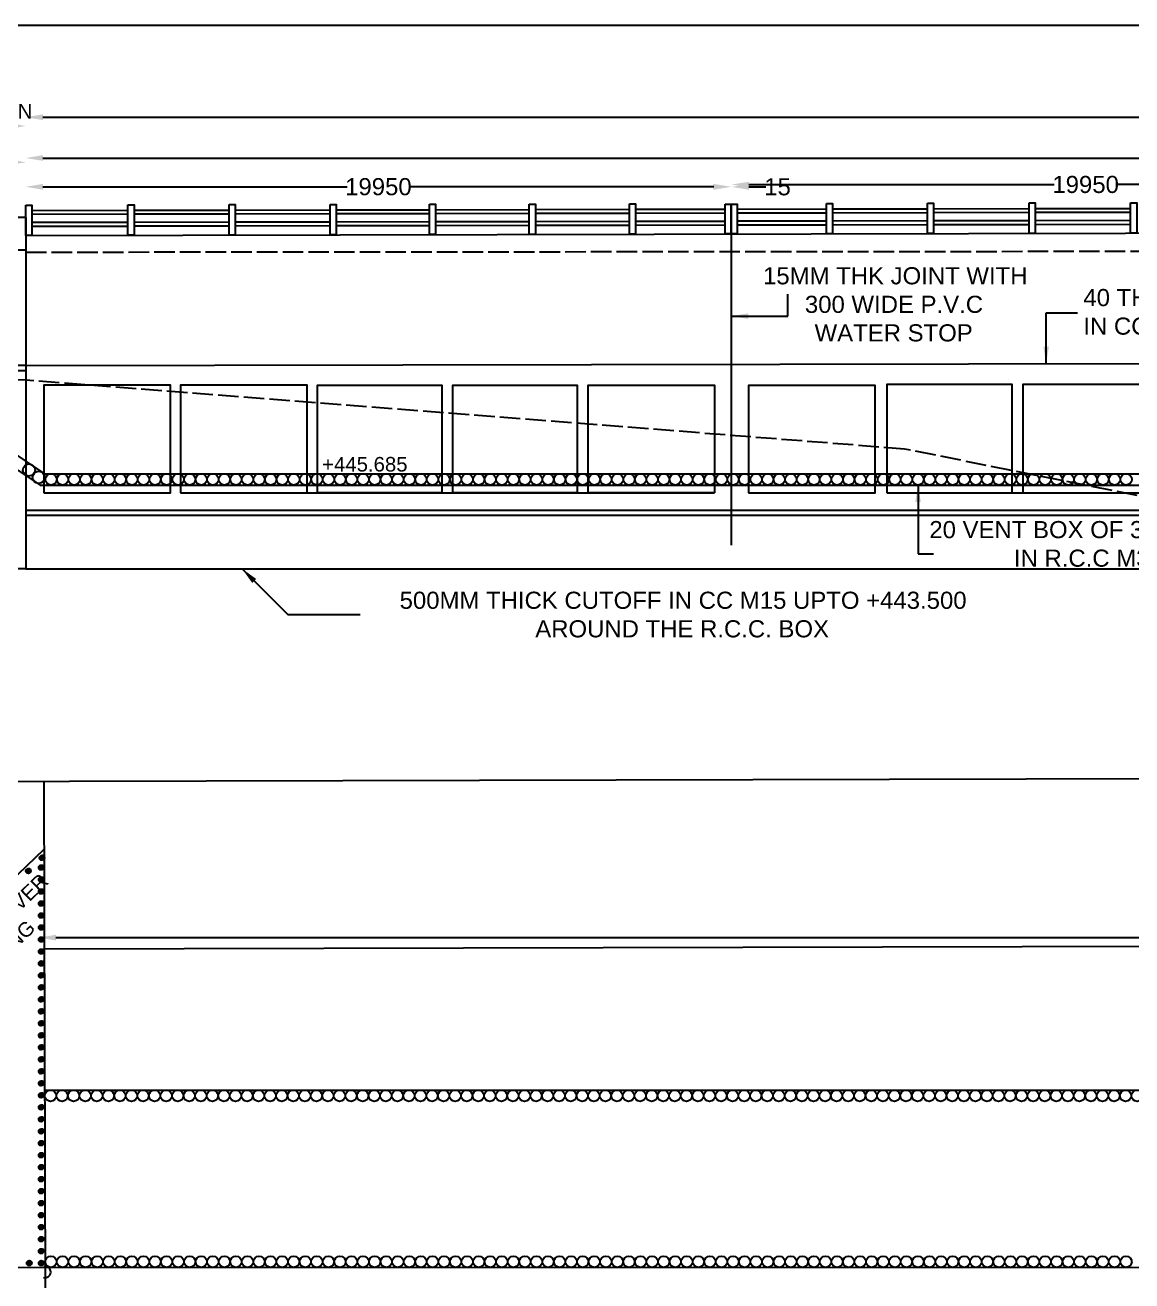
# Model space of a CAD drawing. Header units: millimetres. Extents: x 5124 to 2147772, y 2311 to 45646412.
# Drawn here: x 2093111 to 2106036, y 45631745 to 45646412 of the extents above; entities that cross this region are included whole.
import ezdxf

# ---------------------------------------------------------------- set-up
doc = ezdxf.new("R2010")
doc.units = ezdxf.units.MM
doc.header["$MEASUREMENT"] = 0
doc.linetypes.add('ACAD_ISO02W100', pattern=[15, 12, -3])
for name, color, linetype in [('DIMENSION', 7, 'Continuous'), ('DRAWING', 7, 'Continuous'), ('TEXT', 7, 'Continuous')]:
    doc.layers.add(name, color=color, linetype=linetype)
doc.styles.get("Standard").update_dxf_attribs({"font": 'arial.ttf', "height": 200})
doc.dimstyles.get("Standard").update_dxf_attribs({"dimtxt": 225, "dimasz": 200, "dimexe": 0.18, "dimexo": 0.0625, "dimgap": 0.09, "dimtad": 0, "dimdec": 0, "dimzin": 0, "dimdsep": 46, "dimtxsty": 'Standard', "dimcen": 0.09, "dimse1": 1, "dimse2": 1, "dimadec": 0, "dimazin": 0, "dimtfac": 1, "dimtdec": 0, "dimtofl": 0, "dimtmove": 0, "dimatfit": 3, "dimfxl": 1, "dimtolj": 1, "dimtzin": 0, "dimarcsym": 0})
pattern_1 = [(135, (4363373.21163, 36649.62564), (0.08838834764832, 0.08838834764832), [])]

# ---------------------------------------------------------------- blocks, each defined once
blk = doc.blocks.new('*D79')
at = {"layer": 'Defpoints', "color": 0, "transparency": 16777216}
for p in [(2091391, 45645234), (2093119, 45645234), (2093119, 45645228)]:
    blk.add_point(p, dxfattribs=at)
at = {"layer": 'DIMENSION', "color": 0, "lineweight": -2, "transparency": 16777216}
blk.add_line((2091591, 45645234), (2092919, 45645234), dxfattribs=at)
at = {"layer": 'DIMENSION', "color": 0, "transparency": 16777216}
for points in [[(2091591, 45645267), (2091591, 45645200), (2091391, 45645234)], [(2092919, 45645267), (2092919, 45645200), (2093119, 45645234)]]:
    blk.add_solid(points, dxfattribs=at)
blk = doc.blocks.new('*D81')
at = {"layer": 'Defpoints', "color": 0, "transparency": 16777216}
for p in [(2091515, 45644810), (2091515, 45644810), (2093119, 45644310)]:
    blk.add_point(p, dxfattribs=at)
at = {"layer": 'DIMENSION', "color": 0, "lineweight": -2, "transparency": 16777216}
for p, q in [((2091715, 45644810), (2092015, 45644810)), ((2092919, 45644810), (2092620, 45644810))]:
    blk.add_line(p, q, dxfattribs=at)
at = {"layer": 'DIMENSION', "color": 0, "transparency": 16777216}
for points in [[(2091715, 45644844), (2091715, 45644777), (2091515, 45644810)], [(2092919, 45644844), (2092919, 45644777), (2093119, 45644810)]]:
    blk.add_solid(points, dxfattribs=at)
at = {"layer": 'DIMENSION', "color": 0, "transparency": 16777216, "insert": (2092317, 45644810), "char_height": 200, "attachment_point": 5}
blk.add_mtext('\\A1;4200', dxfattribs=at)
blk = doc.blocks.new('*D82')
at = {"layer": 'Defpoints', "color": 0, "transparency": 16777216}
for p in [(2101356, 45644524), (2093119, 45644310), (2101356, 45644321)]:
    blk.add_point(p, dxfattribs=at)
at = {"layer": 'DIMENSION', "color": 0, "lineweight": -2, "transparency": 16777216}
for p, q in [((2093319, 45644524), (2096871, 45644524)), ((2101156, 45644524), (2097604, 45644524))]:
    blk.add_line(p, q, dxfattribs=at)
at = {"layer": 'DIMENSION', "color": 0, "transparency": 16777216}
for points in [[(2093319, 45644557), (2093319, 45644490), (2093119, 45644524)], [(2101156, 45644557), (2101156, 45644490), (2101356, 45644524)]]:
    blk.add_solid(points, dxfattribs=at)
at = {"layer": 'DIMENSION', "color": 0, "transparency": 16777216, "insert": (2097237, 45644524), "char_height": 200, "attachment_point": 5}
blk.add_mtext('\\A1;19950', dxfattribs=at)
blk = doc.blocks.new('*D83')
at = {"layer": 'Defpoints', "color": 0, "transparency": 16777216}
for p in [(2101363, 45644523), (2101349, 45644321), (2101363, 45644321)]:
    blk.add_point(p, dxfattribs=at)
at = {"layer": 'DIMENSION', "color": 0, "lineweight": -2, "transparency": 16777216}
for p, q in [((2101149, 45644523), (2100949, 45644523)), ((2101563, 45644523), (2101763, 45644523))]:
    blk.add_line(p, q, dxfattribs=at)
at = {"layer": 'DIMENSION', "color": 0, "transparency": 16777216}
for points in [[(2101149, 45644556), (2101149, 45644489), (2101349, 45644523)], [(2101563, 45644556), (2101563, 45644489), (2101363, 45644523)]]:
    blk.add_solid(points, dxfattribs=at)
at = {"layer": 'DIMENSION', "color": 0, "transparency": 16777216, "insert": (2101898, 45644523), "char_height": 200, "attachment_point": 5}
blk.add_mtext('\\A1;15', dxfattribs=at)
blk = doc.blocks.new('*D84')
at = {"layer": 'Defpoints', "color": 0, "transparency": 16777216}
for p in [(2109629, 45644550), (2101363, 45644321), (2109629, 45644338)]:
    blk.add_point(p, dxfattribs=at)
at = {"layer": 'DIMENSION', "color": 0, "lineweight": -2, "transparency": 16777216}
for p, q in [((2101563, 45644550), (2105129, 45644550)), ((2109429, 45644550), (2105863, 45644550))]:
    blk.add_line(p, q, dxfattribs=at)
at = {"layer": 'DIMENSION', "color": 0, "transparency": 16777216}
for points in [[(2101563, 45644583), (2101563, 45644517), (2101363, 45644550)], [(2109429, 45644583), (2109429, 45644517), (2109629, 45644550)]]:
    blk.add_solid(points, dxfattribs=at)
at = {"layer": 'DIMENSION', "color": 0, "transparency": 16777216, "insert": (2105496, 45644550), "char_height": 200, "attachment_point": 5}
blk.add_mtext('\\A1;19950', dxfattribs=at)
blk = doc.blocks.new('*D90')
at = {"layer": 'Defpoints', "color": 0, "transparency": 16777216}
for p in [(2126153, 45645336), (2126153, 45645293), (2093119, 45645228)]:
    blk.add_point(p, dxfattribs=at)
at = {"layer": 'DIMENSION', "color": 0, "lineweight": -2, "transparency": 16777216}
for p, q in [((2093319, 45645336), (2108544, 45645336)), ((2125953, 45645336), (2110728, 45645336))]:
    blk.add_line(p, q, dxfattribs=at)
at = {"layer": 'DIMENSION', "color": 0, "transparency": 16777216}
for points in [[(2093319, 45645370), (2093319, 45645303), (2093119, 45645336)], [(2125953, 45645370), (2125953, 45645303), (2126153, 45645336)]]:
    blk.add_solid(points, dxfattribs=at)
at = {"layer": 'DIMENSION', "color": 0, "transparency": 16777216, "insert": (2109636, 45645336), "char_height": 200, "attachment_point": 5}
blk.add_mtext('\\A1;CANAL TROUGH', dxfattribs=at)
blk = doc.blocks.new('*D160')
at = {"layer": 'Defpoints', "color": 0, "transparency": 16777216}
for p in [(2126153, 45644888), (2126153, 45644860), (2093119, 45644810)]:
    blk.add_point(p, dxfattribs=at)
at = {"layer": 'DIMENSION', "color": 0, "lineweight": -2, "transparency": 16777216}
for p, q in [((2093319, 45644860), (2109261, 45644860)), ((2125953, 45644860), (2110014, 45644860))]:
    blk.add_line(p, q, dxfattribs=at)
at = {"layer": 'DIMENSION', "color": 0, "transparency": 16777216}
for points in [[(2093319, 45644893), (2093319, 45644827), (2093119, 45644860)], [(2125953, 45644893), (2125953, 45644827), (2126153, 45644860)]]:
    blk.add_solid(points, dxfattribs=at)
at = {"layer": 'DIMENSION', "color": 0, "transparency": 16777216, "insert": (2109638, 45644860), "char_height": 200, "attachment_point": 5}
blk.add_mtext('\\A1;79845', dxfattribs=at)
blk = doc.blocks.new('*D161')
at = {"layer": 'Defpoints', "color": 0, "transparency": 16777216}
for p in [(2125954, 45636220), (2093271, 45636143), (2125954, 45635754)]:
    blk.add_point(p, dxfattribs=at)
at = {"layer": 'DIMENSION', "color": 0, "lineweight": -2, "transparency": 16777216}
for p, q in [((2093471, 45635754), (2108544, 45635754)), ((2125754, 45635754), (2109297, 45635754))]:
    blk.add_line(p, q, dxfattribs=at)
at = {"layer": 'DIMENSION', "color": 0, "transparency": 16777216}
for points in [[(2093471, 45635788), (2093471, 45635721), (2093271, 45635754)], [(2125754, 45635788), (2125754, 45635721), (2125954, 45635754)]]:
    blk.add_solid(points, dxfattribs=at)
at = {"layer": 'DIMENSION', "color": 0, "transparency": 16777216, "insert": (2108920, 45635754), "char_height": 200, "attachment_point": 5}
blk.add_mtext('\\A1;78845', dxfattribs=at)

msp = doc.modelspace()

# ---------------------------------------------------------------- hatches: boundary and pattern name
at = {"layer": 'DRAWING'}
h = msp.add_hatch(dxfattribs=at)
h.set_pattern_fill('ANSI31', color=256, style=0)
h.set_pattern_definition([(135, (4363383.07733, 41384.16815), (0.08838834764832, 0.08838834764832), [])])
h.paths.add_polyline_path([(2093337.7, 45636687.7, -0.3543924), (2093315.1, 45636659.9), (2093303.4, 45636659.9, -0.3543924), (2093280.8, 45636687.7, -1)])
h = msp.add_hatch(dxfattribs=at)
h.set_pattern_fill('ANSI31', color=256, style=0)
h.set_pattern_definition([(135, (4363223.53138, 41229.89151), (0.08838834764832, 0.08838834764832), [])])
h.paths.add_polyline_path([(2093178.1, 45636533.4, -0.3543924), (2093155.6, 45636505.6), (2093143.8, 45636505.6, -0.3543924), (2093121.3, 45636533.4, -1)])
h = msp.add_hatch(dxfattribs=at)
h.set_pattern_fill('ANSI31', color=256, style=0)
h.set_pattern_definition([(135, (4363373.21163, 41269.62564), (0.08838834764832, 0.08838834764832), [])])
h.paths.add_polyline_path([(2093327.8, 45636573.1, -0.3543924), (2093305.3, 45636545.3), (2093293.5, 45636545.3, -0.3543924), (2093270.9, 45636573.1, -1)])
h = msp.add_hatch(dxfattribs=at)
h.set_pattern_fill('ANSI31', color=256, style=0)
h.set_pattern_definition([(135, (4363373.21163, 41129.62564), (0.08838834764832, 0.08838834764832), [])])
h.paths.add_polyline_path([(2093327.8, 45636433.1, -0.3543924), (2093305.3, 45636405.3), (2093293.5, 45636405.3, -0.3543924), (2093270.9, 45636433.1, -1)])
h = msp.add_hatch(dxfattribs=at)
h.set_pattern_fill('ANSI31', color=256, style=0)
h.set_pattern_definition([(135, (4363373.21163, 40989.62564), (0.08838834764832, 0.08838834764832), [])])
h.paths.add_polyline_path([(2093327.8, 45636293.1, -0.3543924), (2093305.3, 45636265.3), (2093293.5, 45636265.3, -0.3543924), (2093270.9, 45636293.1, -1)])
h = msp.add_hatch(dxfattribs=at)
h.set_pattern_fill('ANSI31', color=256, style=0)
h.set_pattern_definition([(135, (4363373.21163, 40849.62564), (0.08838834764832, 0.08838834764832), [])])
h.paths.add_polyline_path([(2093327.8, 45636153.1, -0.3543924), (2093305.3, 45636125.3), (2093293.5, 45636125.3, -0.3543924), (2093270.9, 45636153.1, -1)])
h = msp.add_hatch(dxfattribs=at)
h.set_pattern_fill('ANSI31', color=256, style=0)
h.set_pattern_definition([(135, (4363373.21163, 40709.62564), (0.08838834764832, 0.08838834764832), [])])
h.paths.add_polyline_path([(2093327.8, 45636013.1, -0.3543924), (2093305.3, 45635985.3), (2093293.5, 45635985.3, -0.3543924), (2093270.9, 45636013.1, -1)])
h = msp.add_hatch(dxfattribs=at)
h.set_pattern_fill('ANSI31', color=256, style=0)
h.set_pattern_definition([(135, (4363373.21163, 40569.62564), (0.08838834764832, 0.08838834764832), [])])
h.paths.add_polyline_path([(2093327.8, 45635873.1, -0.3543924), (2093305.3, 45635845.3), (2093293.5, 45635845.3, -0.3543924), (2093270.9, 45635873.1, -1)])
h = msp.add_hatch(dxfattribs=at)
h.set_pattern_fill('ANSI31', color=256, style=0)
h.set_pattern_definition([(135, (4363373.21163, 40429.62564), (0.08838834764832, 0.08838834764832), [])])
h.paths.add_polyline_path([(2093327.8, 45635733.1, -0.3543924), (2093305.3, 45635705.3), (2093293.5, 45635705.3, -0.3543924), (2093270.9, 45635733.1, -1)])
h = msp.add_hatch(dxfattribs=at)
h.set_pattern_fill('ANSI31', color=256, style=0)
h.set_pattern_definition([(135, (4363373.21163, 40289.62564), (0.08838834764832, 0.08838834764832), [])])
h.paths.add_polyline_path([(2093327.8, 45635593.1, -0.3543924), (2093305.3, 45635565.3), (2093293.5, 45635565.3, -0.3543924), (2093270.9, 45635593.1, -1)])
h = msp.add_hatch(dxfattribs=at)
h.set_pattern_fill('ANSI31', color=256, style=0)
h.set_pattern_definition([(135, (4363373.21163, 40149.62564), (0.08838834764832, 0.08838834764832), [])])
h.paths.add_polyline_path([(2093327.8, 45635453.1, -0.3543924), (2093305.3, 45635425.3), (2093293.5, 45635425.3, -0.3543924), (2093270.9, 45635453.1, -1)])
h = msp.add_hatch(dxfattribs=at)
h.set_pattern_fill('ANSI31', color=256, style=0)
h.set_pattern_definition([(135, (4363373.21163, 40009.62564), (0.08838834764832, 0.08838834764832), [])])
h.paths.add_polyline_path([(2093327.8, 45635313.1, -0.3543924), (2093305.3, 45635285.3), (2093293.5, 45635285.3, -0.3543924), (2093270.9, 45635313.1, -1)])
h = msp.add_hatch(dxfattribs=at)
h.set_pattern_fill('ANSI31', color=256, style=0)
h.set_pattern_definition([(135, (4363373.21163, 39869.62564), (0.08838834764832, 0.08838834764832), [])])
h.paths.add_polyline_path([(2093327.8, 45635173.1, -0.3543924), (2093305.3, 45635145.3), (2093293.5, 45635145.3, -0.3543924), (2093270.9, 45635173.1, -1)])
h = msp.add_hatch(dxfattribs=at)
h.set_pattern_fill('ANSI31', color=256, style=0)
h.set_pattern_definition([(135, (4363373.21163, 39729.62564), (0.08838834764832, 0.08838834764832), [])])
h.paths.add_polyline_path([(2093327.8, 45635033.1, -0.3543924), (2093305.3, 45635005.3), (2093293.5, 45635005.3, -0.3543924), (2093270.9, 45635033.1, -1)])
h = msp.add_hatch(dxfattribs=at)
h.set_pattern_fill('ANSI31', color=256, style=0)
h.set_pattern_definition([(135, (4363373.21163, 39589.62564), (0.08838834764832, 0.08838834764832), [])])
h.paths.add_polyline_path([(2093327.8, 45634893.1, -0.3543924), (2093305.3, 45634865.3), (2093293.5, 45634865.3, -0.3543924), (2093270.9, 45634893.1, -1)])
h = msp.add_hatch(dxfattribs=at)
h.set_pattern_fill('ANSI31', color=256, style=0)
h.set_pattern_definition([(135, (4363373.21163, 39449.62564), (0.08838834764832, 0.08838834764832), [])])
h.paths.add_polyline_path([(2093327.8, 45634753.1, -0.3543924), (2093305.3, 45634725.3), (2093293.5, 45634725.3, -0.3543924), (2093270.9, 45634753.1, -1)])
h = msp.add_hatch(dxfattribs=at)
h.set_pattern_fill('ANSI31', color=256, style=0)
h.set_pattern_definition([(135, (4363373.21163, 39309.62564), (0.08838834764832, 0.08838834764832), [])])
h.paths.add_polyline_path([(2093327.8, 45634613.1, -0.3543924), (2093305.3, 45634585.3), (2093293.5, 45634585.3, -0.3543924), (2093270.9, 45634613.1, -1)])
h = msp.add_hatch(dxfattribs=at)
h.set_pattern_fill('ANSI31', color=256, style=0)
h.set_pattern_definition([(135, (4363373.21163, 39169.62564), (0.08838834764832, 0.08838834764832), [])])
h.paths.add_polyline_path([(2093327.8, 45634473.1, -0.3543924), (2093305.3, 45634445.3), (2093293.5, 45634445.3, -0.3543924), (2093270.9, 45634473.1, -1)])
h = msp.add_hatch(dxfattribs=at)
h.set_pattern_fill('ANSI31', color=256, style=0)
h.set_pattern_definition([(135, (4363373.21163, 39029.62564), (0.08838834764832, 0.08838834764832), [])])
h.paths.add_polyline_path([(2093327.8, 45634333.1, -0.3543924), (2093305.3, 45634305.3), (2093293.5, 45634305.3, -0.3543924), (2093270.9, 45634333.1, -1)])
h = msp.add_hatch(dxfattribs=at)
h.set_pattern_fill('ANSI31', color=256, style=0)
h.set_pattern_definition([(135, (4363373.21163, 38889.62564), (0.08838834764832, 0.08838834764832), [])])
h.paths.add_polyline_path([(2093327.8, 45634193.1, -0.3543924), (2093305.3, 45634165.3), (2093293.5, 45634165.3, -0.3543924), (2093270.9, 45634193.1, -1)])
h = msp.add_hatch(dxfattribs=at)
h.set_pattern_fill('ANSI31', color=256, style=0)
h.set_pattern_definition([(135, (4363373.21163, 38749.62564), (0.08838834764832, 0.08838834764832), [])])
h.paths.add_polyline_path([(2093327.8, 45634053.1, -0.3543924), (2093305.3, 45634025.3), (2093293.5, 45634025.3, -0.3543924), (2093270.9, 45634053.1, -1)])
h = msp.add_hatch(dxfattribs=at)
h.set_pattern_fill('ANSI31', color=256, style=0)
h.set_pattern_definition([(135, (4363373.21163, 38609.62564), (0.08838834764832, 0.08838834764832), [])])
h.paths.add_polyline_path([(2093327.8, 45633913.1, -0.3543924), (2093305.3, 45633885.3), (2093293.5, 45633885.3, -0.3543924), (2093270.9, 45633913.1, -1)])
h = msp.add_hatch(dxfattribs=at)
h.set_pattern_fill('ANSI31', color=256, style=0)
h.set_pattern_definition([(135, (4363373.21163, 38469.62564), (0.08838834764832, 0.08838834764832), [])])
h.paths.add_polyline_path([(2093327.8, 45633773.1, -0.3543924), (2093305.3, 45633745.3), (2093293.5, 45633745.3, -0.3543924), (2093270.9, 45633773.1, -1)])
h = msp.add_hatch(dxfattribs=at)
h.set_pattern_fill('ANSI31', color=256, style=0)
h.set_pattern_definition([(135, (4363373.21163, 38329.62564), (0.08838834764832, 0.08838834764832), [])])
h.paths.add_polyline_path([(2093327.8, 45633633.1, -0.3543924), (2093305.3, 45633605.3), (2093293.5, 45633605.3, -0.3543924), (2093270.9, 45633633.1, -1)])
h = msp.add_hatch(dxfattribs=at)
h.set_pattern_fill('ANSI31', color=256, style=0)
h.set_pattern_definition([(135, (4363373.21163, 38189.62564), (0.08838834764832, 0.08838834764832), [])])
h.paths.add_polyline_path([(2093327.8, 45633493.1, -0.3543924), (2093305.3, 45633465.3), (2093293.5, 45633465.3, -0.3543924), (2093270.9, 45633493.1, -1)])
h = msp.add_hatch(dxfattribs=at)
h.set_pattern_fill('ANSI31', color=256, style=0)
h.set_pattern_definition([(135, (4363373.21163, 38049.62564), (0.08838834764832, 0.08838834764832), [])])
h.paths.add_polyline_path([(2093327.8, 45633353.1, -0.3543924), (2093305.3, 45633325.3), (2093293.5, 45633325.3, -0.3543924), (2093270.9, 45633353.1, -1)])
h = msp.add_hatch(dxfattribs=at)
h.set_pattern_fill('ANSI31', color=256, style=0)
h.set_pattern_definition([(135, (4363373.21163, 37909.62564), (0.08838834764832, 0.08838834764832), [])])
h.paths.add_polyline_path([(2093327.8, 45633213.1, -0.3543924), (2093305.3, 45633185.3), (2093293.5, 45633185.3, -0.3543924), (2093270.9, 45633213.1, -1)])
h = msp.add_hatch(dxfattribs=at)
h.set_pattern_fill('ANSI31', color=256, style=0)
h.set_pattern_definition([(135, (4363373.21163, 37769.62564), (0.08838834764832, 0.08838834764832), [])])
h.paths.add_polyline_path([(2093327.8, 45633073.1, -0.3543924), (2093305.3, 45633045.3), (2093293.5, 45633045.3, -0.3543924), (2093270.9, 45633073.1, -1)])
h = msp.add_hatch(dxfattribs=at)
h.set_pattern_fill('ANSI31', color=256, style=0)
h.set_pattern_definition([(135, (4363373.21163, 37629.62564), (0.08838834764832, 0.08838834764832), [])])
h.paths.add_polyline_path([(2093327.8, 45632933.1, -0.3543924), (2093305.3, 45632905.3), (2093293.5, 45632905.3, -0.3543924), (2093270.9, 45632933.1, -1)])
h = msp.add_hatch(dxfattribs=at)
h.set_pattern_fill('ANSI31', color=256, style=0)
h.set_pattern_definition([(135, (4363373.21163, 37489.62564), (0.08838834764832, 0.08838834764832), [])])
h.paths.add_polyline_path([(2093327.8, 45632793.1, -0.3543924), (2093305.3, 45632765.3), (2093293.5, 45632765.3, -0.3543924), (2093270.9, 45632793.1, -1)])
h = msp.add_hatch(dxfattribs=at)
h.set_pattern_fill('ANSI31', color=256, style=0)
h.set_pattern_definition([(135, (4363373.21163, 37349.62564), (0.08838834764832, 0.08838834764832), [])])
h.paths.add_polyline_path([(2093327.8, 45632653.1, -0.3543924), (2093305.3, 45632625.3), (2093293.5, 45632625.3, -0.3543924), (2093270.9, 45632653.1, -1)])
h = msp.add_hatch(dxfattribs=at)
h.set_pattern_fill('ANSI31', color=256, style=0)
h.set_pattern_definition([(135, (4363373.21163, 37209.62564), (0.08838834764832, 0.08838834764832), [])])
h.paths.add_polyline_path([(2093327.8, 45632513.1, -0.3543924), (2093305.3, 45632485.3), (2093293.5, 45632485.3, -0.3543924), (2093270.9, 45632513.1, -1)])
h = msp.add_hatch(dxfattribs=at)
h.set_pattern_fill('ANSI31', color=256, style=0)
h.set_pattern_definition([(135, (4363373.21163, 37069.62564), (0.08838834764832, 0.08838834764832), [])])
h.paths.add_polyline_path([(2093327.8, 45632373.1, -0.3543924), (2093305.3, 45632345.3), (2093293.5, 45632345.3, -0.3543924), (2093270.9, 45632373.1, -1)])
h = msp.add_hatch(dxfattribs=at)
h.set_pattern_fill('ANSI31', color=256, style=0)
h.set_pattern_definition([(135, (4363373.21163, 36929.62564), (0.08838834764832, 0.08838834764832), [])])
h.paths.add_polyline_path([(2093327.8, 45632233.1, -0.3543924), (2093305.3, 45632205.3), (2093293.5, 45632205.3, -0.3543924), (2093270.9, 45632233.1, -1)])
h = msp.add_hatch(dxfattribs=at)
h.set_pattern_fill('ANSI31', color=256, style=0)
h.set_pattern_definition([(135, (4363373.21163, 36789.62564), (0.08838834764832, 0.08838834764832), [])])
h.paths.add_polyline_path([(2093327.8, 45632093.1, -0.3543924), (2093305.3, 45632065.3), (2093293.5, 45632065.3, -0.3543924), (2093270.9, 45632093.1, -1)])
h = msp.add_hatch(dxfattribs=at)
h.set_pattern_fill('ANSI31', color=256, style=0)
h.set_pattern_definition([(135, (4363233.21163, 36649.62564), (0.08838834764832, 0.08838834764832), [])])
h.paths.add_polyline_path([(2093187.8, 45631953.1, -0.3543924), (2093165.3, 45631925.3), (2093153.5, 45631925.3, -0.3543924), (2093130.9, 45631953.1, -1)])
h = msp.add_hatch(dxfattribs=at)
h.set_pattern_fill('ANSI31', color=256, style=0)
h.set_pattern_definition(pattern_1)
h.paths.add_polyline_path([(2093327.8, 45631953.1, -0.3543924), (2093305.3, 45631925.3), (2093293.5, 45631925.3, -0.3543924), (2093270.9, 45631953.1, -1)])
h = msp.add_hatch(dxfattribs=at)
h.set_pattern_fill('ANSI31', color=256, style=0)
h.set_pattern_definition(pattern_1)
h.paths.add_polyline_path([(2093327.8, 45631953.1, -0.3543924), (2093305.3, 45631925.3), (2093293.5, 45631925.3, -0.3543924), (2093270.9, 45631953.1, -1)])

# ---------------------------------------------------------------- linework, layer by layer
at = {"layer": 'DIMENSION'}
msp.add_lwpolyline([(2147752.8, 45588230.2), (2080364.7, 45588230.2), (2080364.7, 45646412.2), (2147752.8, 45646412.2)], close=True, dxfattribs=at)
at = {"layer": 'DRAWING'}
for points in [[(2093119.2, 45644310.2), (2093190.4, 45644310.2), (2093190.4, 45643955.2), (2093119.2, 45643955.2)], [(2094311.9, 45644312.7), (2094383.1, 45644312.7), (2094383.1, 45643957.7), (2094311.9, 45643957.7)], [(2095494.7, 45644315.2), (2095565.9, 45644315.2), (2095565.9, 45643960.3), (2095494.7, 45643960.3)], [(2096673, 45644317.8), (2096744.2, 45644317.8), (2096744.2, 45643962.8), (2096673, 45643962.8)], [(2097833, 45644320.3), (2097904.1, 45644320.3), (2097904.1, 45643965.3), (2097833, 45643965.3)], [(2098999.1, 45644322.8), (2099070.3, 45644322.8), (2099070.3, 45643967.8), (2098999.1, 45643967.8)], [(2100169.5, 45644325.3), (2100240.6, 45644325.3), (2100240.6, 45643970.3), (2100169.5, 45643970.3)], [(2101284.6, 45644320.8), (2101355.8, 45644320.8), (2101355.8, 45643972.9), (2101284.6, 45643972.8)], [(2101355.8, 45644320.8), (2101427, 45644320.8), (2101427, 45643972.9), (2101355.8, 45643972.8)], [(2102469.4, 45644330.2), (2102540.6, 45644330.2), (2102540.6, 45643975.2), (2102469.4, 45643975.2)], [(2103647.7, 45644332.8), (2103718.8, 45644332.8), (2103718.8, 45643977.8), (2103647.7, 45643977.8)], [(2104834.7, 45644335.3), (2104905.8, 45644335.3), (2104905.8, 45643980.3), (2104834.7, 45643980.3)], [(2106021.8, 45644337.8), (2106093, 45644337.8), (2106093, 45643982.9), (2106021.8, 45643982.9)], [(2093329.9, 45640950.6), (2094807.2, 45640950.6), (2094807.2, 45642206.1), (2093329.9, 45642206.1)], [(2094927.2, 45640950.6), (2096404.5, 45640950.6), (2096404.5, 45642206.1), (2094927.2, 45642206.1)], [(2097976.7, 45640950.6), (2096526.2, 45640950.6), (2096526.2, 45642206.1), (2097976.7, 45642206.1)], [(2099558.9, 45640950.6), (2098105.4, 45640950.6), (2098105.4, 45642206.1), (2099558.9, 45642206.1)], [(2101162.2, 45640950.6), (2099685.9, 45640950.6), (2099685.9, 45642206.1), (2101162.2, 45642206.1)], [(2101559.7, 45640947.6), (2103039.4, 45640947.6), (2103039.4, 45642204.9), (2101559.7, 45642204.9)], [(2103174.3, 45640947.6), (2104639.5, 45640947.6), (2104639.5, 45642213.5), (2103174.3, 45642213.5)], [(2104763.1, 45640947.6), (2106242.3, 45640947.6), (2106242.3, 45642213.5), (2104763.1, 45642213.5)]]:
    msp.add_lwpolyline(points, close=True, dxfattribs=at)
for points in [[(2093190.4, 45644248), (2094311.9, 45644250)], [(2094383.1, 45644250.2), (2095494.7, 45644252.2)], [(2095565.9, 45644252.3), (2096673, 45644254.4)], [(2096744.2, 45644254.5), (2097833, 45644256.5)], [(2097904.1, 45644256.6), (2098999.1, 45644258.7)], [(2099070.3, 45644258.8), (2100169.5, 45644260.8)], [(2100240.6, 45644260.9), (2101284.6, 45644262.9)], [(2101355.8, 45644320.8), (2101355.8, 45640339.8)], [(2101427, 45644263.1), (2102469.4, 45644265)], [(2102540.6, 45644265.2), (2103647.7, 45644267.2)], [(2103718.8, 45644267.3), (2104834.7, 45644269.4)], [(2104905.8, 45644269.5), (2106021.8, 45644271.6)], [(2093119.2, 45644166.3), (2082450.1, 45644166.3)], [(2093119.2, 45640062.2), (2086212.7, 45640062.2), (2086212.7, 45644166.3)], [(2093119.2, 45644166.3), (2093119.2, 45640062.2)], [(2093190.4, 45644204.4), (2094311.9, 45644206.4)], [(2093190.4, 45644109.2), (2094311.9, 45644111.3)], [(2094383.1, 45644206.6), (2095494.7, 45644208.6)], [(2094383.1, 45644111.4), (2095494.7, 45644113.4)], [(2095565.9, 45644208.8), (2096673, 45644210.8)], [(2095565.9, 45644113.6), (2096673, 45644115.6)], [(2096744.2, 45644210.9), (2097833, 45644212.9)], [(2096744.2, 45644115.7), (2097833, 45644117.7)], [(2097904.1, 45644213.1), (2098999.1, 45644215.1)], [(2097904.1, 45644117.9), (2098999.1, 45644119.9)], [(2099070.3, 45644215.2), (2100169.5, 45644217.2)], [(2099070.3, 45644120), (2100169.5, 45644122)], [(2100240.6, 45644217.4), (2101284.6, 45644219.3)], [(2100240.6, 45644122.2), (2101284.6, 45644124.1)], [(2101355.8, 45644124.2), (2101355.8, 45644124.2)], [(2101427, 45644219.5), (2102469.4, 45644221.5)], [(2101427, 45644124.4), (2102469.4, 45644126.3)], [(2102540.6, 45644221.6), (2103647.7, 45644223.6)], [(2102540.6, 45644126.4), (2103647.7, 45644128.4)], [(2103718.8, 45644223.8), (2104834.7, 45644225.8)], [(2103718.8, 45644128.6), (2104834.7, 45644130.6)], [(2104905.8, 45644225.9), (2106021.8, 45644228)], [(2104905.8, 45644130.8), (2106021.8, 45644132.8)], [(2093119.2, 45643955.1), (2126142.5, 45644026)], [(2093190.4, 45644063.8), (2094311.9, 45644065.9)], [(2094383.1, 45644066), (2095494.7, 45644068.1)], [(2095565.9, 45644068.2), (2096673, 45644070.3)], [(2096744.2, 45644070.4), (2097833, 45644072.4)], [(2097904.1, 45644072.5), (2098999.1, 45644074.5)], [(2099070.3, 45644074.7), (2100169.5, 45644076.7)], [(2100240.6, 45644076.8), (2101284.6, 45644078.7)], [(2101355.8, 45644078.9), (2101355.8, 45644078.9)], [(2101427, 45644079), (2102469.4, 45644080.9)], [(2102540.6, 45644081), (2103647.7, 45644083.1)], [(2103718.8, 45644083.2), (2104834.7, 45644085.3)], [(2104905.8, 45644085.4), (2106021.8, 45644087.5)], [(2086729.8, 45642436.9), (2088698.4, 45643441.1), (2089960.4, 45643441.1), (2093337.6, 45641173.2), (2109629.1, 45641173.2)], [(2089702.2, 45643441.1), (2093288.9, 45641040.6), (2109629.1, 45641040.6)], [(2093119.2, 45642436.9), (2126145.1, 45642493.7)], [(2093119.2, 45642436.9), (2082450.1, 45642436.9)], [(2093119.2, 45642375.4), (2082450.1, 45642375.4)], [(2096404.5, 45640950.6), (2101162.2, 45640950.6)], [(2104639.5, 45640947.6), (2104763.1, 45640947.6)], [(2093119.2, 45640746.6), (2126142.5, 45640746.6)], [(2093119.2, 45640688.1), (2126142.5, 45640688.1)], [(2093119.2, 45640062.2), (2126142.5, 45640062.2)], [(2082456.1, 45637556.4), (2136714.4, 45637687.7), (2136804.3, 45600563.3), (2082545.9, 45600432)], [(2090403.4, 45637575.7), (2090417.1, 45631912), (2093345.5, 45631902.9)], [(2093331.8, 45637582.8), (2093382.5, 45616651.8)], [(2090412.1, 45633980), (2093333.7, 45636787)], [(2093336.5, 45635623.7), (2125955, 45635702.6)], [(2093340.5, 45633974.5), (2125950.4, 45633974.2)], [(2093345.5, 45631902.9), (2129110.2, 45631905.2)]]:
    msp.add_lwpolyline(points, dxfattribs=at)
at = {"layer": 'DRAWING', "linetype": 'ACAD_ISO02W100', "ltscale": 20}
for points in [[(2093119.2, 45643783.1), (2082450.1, 45643783.1)], [(2093119.2, 45643761.2), (2126142.5, 45643786.8)], [(2124054.5, 45642040.5), (2114023.6, 45640978), (2109629.1, 45640209.6), (2103380.5, 45641461.2), (2093119.2, 45642266.6), (2082450.1, 45642634)]]:
    msp.add_lwpolyline(points, dxfattribs=at)
at = {"layer": 'DRAWING'}
for centre, radius in [((2093156.1, 45641215.9), 70.8), ((2093269.4, 45641129.9), 70.8), ((2093413.8, 45641106.9), 66.2), ((2093548.8, 45641106.9), 66.2), ((2093683.8, 45641106.9), 66.2), ((2093818.8, 45641106.9), 66.2), ((2093953.8, 45641106.9), 66.2), ((2094088.8, 45641106.9), 66.2), ((2094223.8, 45641106.9), 66.2), ((2094358.8, 45641106.9), 66.2), ((2094493.8, 45641106.9), 66.2), ((2094628.8, 45641106.9), 66.2), ((2094763.8, 45641106.9), 66.2), ((2094898.8, 45641106.9), 66.2), ((2095033.8, 45641106.9), 66.2), ((2095168.8, 45641106.9), 66.2), ((2095303.8, 45641106.9), 66.2), ((2095438.8, 45641106.9), 66.2), ((2095573.8, 45641106.9), 66.2), ((2095708.8, 45641106.9), 66.2), ((2095843.8, 45641106.9), 66.2), ((2095978.8, 45641106.9), 66.2), ((2096113.8, 45641106.9), 66.2), ((2096248.8, 45641106.9), 66.2), ((2096383.8, 45641106.9), 66.2), ((2096518.8, 45641106.9), 66.2), ((2096653.8, 45641106.9), 66.2), ((2096788.8, 45641106.9), 66.2), ((2096923.8, 45641106.9), 66.2), ((2097058.8, 45641106.9), 66.2), ((2097193.8, 45641106.9), 66.2), ((2097328.8, 45641106.9), 66.2), ((2097463.8, 45641106.9), 66.2), ((2097598.8, 45641106.9), 66.2), ((2097733.8, 45641106.9), 66.2), ((2097868.8, 45641106.9), 66.2), ((2098003.8, 45641106.9), 66.2), ((2098138.8, 45641106.9), 66.2), ((2098273.8, 45641106.9), 66.2), ((2098408.8, 45641106.9), 66.2), ((2098543.8, 45641106.9), 66.2), ((2098678.8, 45641106.9), 66.2), ((2098813.8, 45641106.9), 66.2), ((2098948.8, 45641106.9), 66.2), ((2099083.8, 45641106.9), 66.2), ((2099218.8, 45641106.9), 66.2), ((2099353.8, 45641106.9), 66.2), ((2099488.8, 45641106.9), 66.2), ((2099623.8, 45641106.9), 66.2), ((2099758.8, 45641106.9), 66.2), ((2099893.8, 45641106.9), 66.2), ((2100028.8, 45641106.9), 66.2), ((2100163.8, 45641106.9), 66.2), ((2100298.8, 45641106.9), 66.2), ((2100433.8, 45641106.9), 66.2), ((2100568.8, 45641106.9), 66.2), ((2100703.8, 45641106.9), 66.2), ((2100838.8, 45641106.9), 66.2), ((2100973.8, 45641106.9), 66.2), ((2101108.8, 45641106.9), 66.2), ((2101243.8, 45641106.9), 66.2), ((2101378.8, 45641106.9), 66.2), ((2101513.8, 45641106.9), 66.2), ((2101648.8, 45641106.9), 66.2), ((2101783.8, 45641106.9), 66.2), ((2101918.8, 45641106.9), 66.2), ((2102053.8, 45641106.9), 66.2), ((2102188.8, 45641106.9), 66.2), ((2102323.8, 45641106.9), 66.2), ((2102458.8, 45641106.9), 66.2), ((2102593.8, 45641106.9), 66.2), ((2102728.8, 45641106.9), 66.2), ((2102863.8, 45641106.9), 66.2), ((2102998.8, 45641106.9), 66.2), ((2103133.8, 45641106.9), 66.2), ((2103268.8, 45641106.9), 66.2), ((2103403.8, 45641106.9), 66.2), ((2103538.8, 45641106.9), 66.2), ((2103673.8, 45641106.9), 66.2), ((2103808.8, 45641106.9), 66.2), ((2103943.8, 45641106.9), 66.2), ((2104078.8, 45641106.9), 66.2), ((2104213.8, 45641106.9), 66.2), ((2104348.8, 45641106.9), 66.2), ((2104483.8, 45641106.9), 66.2), ((2104618.8, 45641106.9), 66.2), ((2104753.8, 45641106.9), 66.2), ((2104888.8, 45641106.9), 66.2), ((2105023.8, 45641106.9), 66.2), ((2105158.8, 45641106.9), 66.2), ((2105293.8, 45641106.9), 66.2), ((2105428.8, 45641106.9), 66.2), ((2105563.8, 45641106.9), 66.2), ((2105698.8, 45641106.9), 66.2), ((2105833.8, 45641106.9), 66.2), ((2105968.8, 45641106.9), 66.2), ((2093309.2, 45636687.7), 28.4), ((2093149.7, 45636533.4), 28.4), ((2093299.4, 45636573.1), 28.4), ((2093299.4, 45636433.1), 28.4), ((2093299.4, 45636293.1), 28.4), ((2093299.4, 45636153.1), 28.4), ((2093299.4, 45636013.1), 28.4), ((2093299.4, 45635873.1), 28.4), ((2093299.4, 45635733.1), 28.4), ((2093299.4, 45635593.1), 28.4), ((2093299.4, 45635453.1), 28.4), ((2093299.4, 45635313.1), 28.4), ((2093299.4, 45635173.1), 28.4), ((2093299.4, 45635033.1), 28.4), ((2093299.4, 45634893.1), 28.4), ((2093299.4, 45634753.1), 28.4), ((2093299.4, 45634613.1), 28.4), ((2093299.4, 45634473.1), 28.4), ((2093299.4, 45634333.1), 28.4), ((2093299.4, 45634193.1), 28.4), ((2093299.4, 45634053.1), 28.4), ((2093299.4, 45633913.1), 28.4), ((2093408.2, 45633908.4), 66.2), ((2093543.2, 45633908.4), 66.2), ((2093678.2, 45633908.4), 66.2), ((2093813.2, 45633908.4), 66.2), ((2093948.2, 45633908.4), 66.2), ((2094083.2, 45633908.4), 66.2), ((2094218.2, 45633908.4), 66.2), ((2094353.2, 45633908.4), 66.2), ((2094488.2, 45633908.4), 66.2), ((2094623.2, 45633908.4), 66.2), ((2094758.2, 45633908.4), 66.2), ((2094893.2, 45633908.4), 66.2), ((2095028.2, 45633908.4), 66.2), ((2095163.2, 45633908.4), 66.2), ((2095298.2, 45633908.4), 66.2), ((2095433.2, 45633908.4), 66.2), ((2095568.2, 45633908.4), 66.2), ((2095703.2, 45633908.4), 66.2), ((2095838.2, 45633908.4), 66.2), ((2095973.2, 45633908.4), 66.2), ((2096108.2, 45633908.4), 66.2), ((2096243.2, 45633908.4), 66.2), ((2096378.2, 45633908.4), 66.2), ((2096513.2, 45633908.4), 66.2), ((2096648.2, 45633908.4), 66.2), ((2096783.2, 45633908.4), 66.2), ((2096918.2, 45633908.4), 66.2), ((2097053.2, 45633908.4), 66.2), ((2097188.2, 45633908.4), 66.2), ((2097323.2, 45633908.4), 66.2), ((2097458.2, 45633908.4), 66.2), ((2097593.2, 45633908.4), 66.2), ((2097728.2, 45633908.4), 66.2), ((2097863.2, 45633908.4), 66.2), ((2097998.2, 45633908.4), 66.2), ((2098133.2, 45633908.4), 66.2), ((2098268.2, 45633908.4), 66.2), ((2098403.2, 45633908.4), 66.2), ((2098538.2, 45633908.4), 66.2), ((2098673.2, 45633908.4), 66.2), ((2098808.2, 45633908.4), 66.2), ((2098943.2, 45633908.4), 66.2), ((2099078.2, 45633908.4), 66.2), ((2099213.2, 45633908.4), 66.2), ((2099348.2, 45633908.4), 66.2), ((2099483.2, 45633908.4), 66.2), ((2099618.2, 45633908.4), 66.2), ((2099753.2, 45633908.4), 66.2), ((2099888.2, 45633908.4), 66.2), ((2100023.2, 45633908.4), 66.2), ((2100158.2, 45633908.4), 66.2), ((2100293.2, 45633908.4), 66.2), ((2100428.2, 45633908.4), 66.2), ((2100563.2, 45633908.4), 66.2), ((2100698.2, 45633908.4), 66.2), ((2100833.2, 45633908.4), 66.2), ((2100968.2, 45633908.4), 66.2), ((2101103.2, 45633908.4), 66.2), ((2101238.2, 45633908.4), 66.2), ((2101373.2, 45633908.4), 66.2), ((2101508.2, 45633908.4), 66.2), ((2101643.2, 45633908.4), 66.2), ((2101778.2, 45633908.4), 66.2), ((2101913.2, 45633908.4), 66.2), ((2102048.2, 45633908.4), 66.2), ((2102183.2, 45633908.4), 66.2), ((2102318.2, 45633908.4), 66.2), ((2102453.2, 45633908.4), 66.2), ((2102588.2, 45633908.4), 66.2), ((2102723.2, 45633908.4), 66.2), ((2102858.2, 45633908.4), 66.2), ((2102993.2, 45633908.4), 66.2), ((2103128.2, 45633908.4), 66.2), ((2103263.2, 45633908.4), 66.2), ((2103398.2, 45633908.4), 66.2), ((2103533.2, 45633908.4), 66.2), ((2103668.2, 45633908.4), 66.2), ((2103803.2, 45633908.4), 66.2), ((2103938.2, 45633908.4), 66.2), ((2104073.2, 45633908.4), 66.2), ((2104208.2, 45633908.4), 66.2), ((2104343.2, 45633908.4), 66.2), ((2104478.2, 45633908.4), 66.2), ((2104613.2, 45633908.4), 66.2), ((2104748.2, 45633908.4), 66.2), ((2104883.2, 45633908.4), 66.2), ((2105018.2, 45633908.4), 66.2), ((2105153.2, 45633908.4), 66.2), ((2105288.2, 45633908.4), 66.2), ((2105423.2, 45633908.4), 66.2), ((2105558.2, 45633908.4), 66.2), ((2105693.2, 45633908.4), 66.2), ((2105828.2, 45633908.4), 66.2), ((2105963.2, 45633908.4), 66.2), ((2106098.2, 45633908.4), 66.2), ((2093299.4, 45633773.1), 28.4), ((2093299.4, 45633633.1), 28.4), ((2093299.4, 45633493.1), 28.4), ((2093299.4, 45633353.1), 28.4), ((2093299.4, 45633213.1), 28.4), ((2093299.4, 45633073.1), 28.4), ((2093299.4, 45632933.1), 28.4), ((2093299.4, 45632793.1), 28.4), ((2093299.4, 45632653.1), 28.4), ((2093299.4, 45632513.1), 28.4), ((2093299.4, 45632373.1), 28.4), ((2093299.4, 45632233.1), 28.4), ((2093299.4, 45632093.1), 28.4), ((2093159.4, 45631953.1), 28.4), ((2093299.4, 45631953.1), 28.4), ((2093299.4, 45631953.1), 28.4), ((2093413.4, 45631969.3), 66.2), ((2093548.4, 45631969.3), 66.2), ((2093683.4, 45631969.3), 66.2), ((2093818.4, 45631969.3), 66.2), ((2093953.4, 45631969.3), 66.2), ((2094088.4, 45631969.3), 66.2), ((2094223.4, 45631969.3), 66.2), ((2094358.4, 45631969.3), 66.2), ((2094493.4, 45631969.3), 66.2), ((2094628.4, 45631969.3), 66.2), ((2094763.4, 45631969.3), 66.2), ((2094898.4, 45631969.3), 66.2), ((2095033.4, 45631969.3), 66.2), ((2095168.4, 45631969.3), 66.2), ((2095303.4, 45631969.3), 66.2), ((2095438.4, 45631969.3), 66.2), ((2095573.4, 45631969.3), 66.2), ((2095708.4, 45631969.3), 66.2), ((2095843.4, 45631969.3), 66.2), ((2095978.4, 45631969.3), 66.2), ((2096113.4, 45631969.3), 66.2), ((2096248.4, 45631969.3), 66.2), ((2096383.4, 45631969.3), 66.2), ((2096518.4, 45631969.3), 66.2), ((2096653.4, 45631969.3), 66.2), ((2096788.4, 45631969.3), 66.2), ((2096923.4, 45631969.3), 66.2), ((2097058.4, 45631969.3), 66.2), ((2097193.4, 45631969.3), 66.2), ((2097328.4, 45631969.3), 66.2), ((2097463.4, 45631969.3), 66.2), ((2097598.4, 45631969.3), 66.2), ((2097733.4, 45631969.3), 66.2), ((2097868.4, 45631969.3), 66.2), ((2098003.4, 45631969.3), 66.2), ((2098138.4, 45631969.3), 66.2), ((2098273.4, 45631969.3), 66.2), ((2098408.4, 45631969.3), 66.2), ((2098543.4, 45631969.3), 66.2), ((2098678.4, 45631969.3), 66.2), ((2098813.4, 45631969.3), 66.2), ((2098948.4, 45631969.3), 66.2), ((2099083.4, 45631969.3), 66.2), ((2099218.4, 45631969.3), 66.2), ((2099353.4, 45631969.3), 66.2), ((2099488.4, 45631969.3), 66.2), ((2099623.4, 45631969.3), 66.2), ((2099758.4, 45631969.3), 66.2), ((2099893.4, 45631969.3), 66.2), ((2100028.4, 45631969.3), 66.2), ((2100163.4, 45631969.3), 66.2), ((2100298.4, 45631969.3), 66.2), ((2100433.4, 45631969.3), 66.2), ((2100568.4, 45631969.3), 66.2), ((2100703.4, 45631969.3), 66.2), ((2100838.4, 45631969.3), 66.2), ((2100973.4, 45631969.3), 66.2), ((2101108.4, 45631969.3), 66.2), ((2101243.4, 45631969.3), 66.2), ((2101378.4, 45631969.3), 66.2), ((2101513.4, 45631969.3), 66.2), ((2101648.4, 45631969.3), 66.2), ((2101783.4, 45631969.3), 66.2), ((2101918.4, 45631969.3), 66.2), ((2102053.4, 45631969.3), 66.2), ((2102188.4, 45631969.3), 66.2), ((2102323.4, 45631969.3), 66.2), ((2102458.4, 45631969.3), 66.2), ((2102593.4, 45631969.3), 66.2), ((2102728.4, 45631969.3), 66.2), ((2102863.4, 45631969.3), 66.2), ((2102998.4, 45631969.3), 66.2), ((2103133.4, 45631969.3), 66.2), ((2103268.4, 45631969.3), 66.2), ((2103403.4, 45631969.3), 66.2), ((2103538.4, 45631969.3), 66.2), ((2103673.4, 45631969.3), 66.2), ((2103808.4, 45631969.3), 66.2), ((2103943.4, 45631969.3), 66.2), ((2104078.4, 45631969.3), 66.2), ((2104213.4, 45631969.3), 66.2), ((2104348.4, 45631969.3), 66.2), ((2104483.4, 45631969.3), 66.2), ((2104618.4, 45631969.3), 66.2), ((2104753.4, 45631969.3), 66.2), ((2104888.4, 45631969.3), 66.2), ((2105023.4, 45631969.3), 66.2), ((2105158.4, 45631969.3), 66.2), ((2105293.4, 45631969.3), 66.2), ((2105428.4, 45631969.3), 66.2), ((2105563.4, 45631969.3), 66.2), ((2105698.4, 45631969.3), 66.2), ((2105833.4, 45631969.3), 66.2), ((2105968.4, 45631969.3), 66.2)]:
    msp.add_circle(centre, radius, dxfattribs=at)
msp.add_arc((2093343.7, 45631849), 66.2, 256.1509, 103.5718, dxfattribs=at)

# ---------------------------------------------------------------- texts
at = {"layer": 'TEXT', "attachment_point": 1}
for s, insert, char_height, width in [('BW TRANSITION', (2091310.8, 45645489.5), 170, 1868.917), ('\\pi34.449;15MM THK JOINT WITH\\P\\pi523.47;300 WIDE P.V.C \\P\\pi636.56;WATER STOP', (2101694.3, 45643584.7), 200, 3104.778), ('40 THK SEALING COAT \\PIN CC M35', (2105469.4, 45643330.3), 200, 3104.778), ('\\pi508.14; +445.685', (2096006.1, 45641368.4), 170, 2069.903), ('\\pi5.0928;20 VENT BOX OF 3550*3000\\P\\pi992.81;IN R.C.C M30', (2103665.7, 45640620), 200, 3684.947), ('\\pi522.03;500MM THICK CUTOFF IN CC M15 UPTO +443.500\\P\\pi2106;AROUND THE R.C.C. BOX', (2096962.8, 45639794.8), 200, 7640.928)]:
    msp.add_mtext(s, dxfattribs=dict(at, insert=insert, char_height=char_height, width=width))
at = {"layer": 'TEXT', "insert": (2090529.4, 45633857.6), "char_height": 170, "width": 3900.123, "attachment_point": 1, "rotation": 44.04439}
msp.add_mtext('300 THK SIDE REVETMENT OVER 150 THICK GRAVEL BACKING', dxfattribs=at)

# ---------------------------------------------------------------- dimensions: what is measured, and where the dimension line sits
at = {"layer": 'DIMENSION'}
for base, p1, p2, text, picture, middle in [((2126152.6, 45645336.2), (2093119.2, 45645228.2), (2126152.6, 45645293.3), 'CANAL TROUGH', '*D90', (2109635.9, 45645336.2)), ((2093119.2, 45645233.7), (2091390.8, 45645233.9), (2093119.2, 45645228.2), ' ', '*D79', (2092255, 45645233.7)), ((2091515.1, 45644810.2), (2093119.2, 45644310.2), (2091515.1, 45644810.2), '4200', '*D81', (2092317.2, 45644810.2)), ((2101355.8, 45644523.5), (2093119.2, 45644310.2), (2101355.8, 45644320.8), '19950', '*D82', (2097237.5, 45644523.5)), ((2101362.9, 45644522.8), (2101348.5, 45644320.8), (2101362.9, 45644320.8), '15', '*D83', (2101897.5, 45644522.8)), ((2109629.1, 45644550), (2101362.9, 45644320.8), (2109629.1, 45644338.4), '19950', '*D84', (2105496, 45644550))]:
    dim = msp.add_linear_dim(base=base, p1=p1, p2=p2, text=text, dimstyle='Standard', dxfattribs=at)
    dim.commit()
    dim.dimension.update_dxf_attribs({"geometry": picture, "text_midpoint": middle})
for base, p1, p2, text, picture, middle in [((2126152.6, 45644860), (2093119.2, 45644810.2), (2126152.6, 45644888.3), '79845', '*D160', (2109637.8, 45644860)), ((2125953.8, 45635754.4), (2093270.9, 45636142.7), (2125953.8, 45636220), '78845', '*D161', (2108920.2, 45635754.4))]:
    dim = msp.add_linear_dim(base=base, p1=p1, p2=p2, text=text, dimstyle='Standard', dxfattribs=at)
    dim.commit()
    dim.dimension.update_dxf_attribs({"geometry": picture, "text_midpoint": middle, "dimtype": 160})

# ---------------------------------------------------------------- leaders
for points in [[(2101355.8, 45643013.3), (2102018.2, 45643013.3), (2102018.2, 45643268.6)], [(2105034.8, 45642457.4), (2105034.8, 45643052.6), (2105400.3, 45643052.6)], [(2103538.8, 45641040.6), (2103538.8, 45640238.7), (2103718.9, 45640238.7)], [(2095645.1, 45640062.2), (2096179.9, 45639527.4), (2097022.1, 45639527.4)]]:
    msp.add_leader(points, dimstyle='Standard', override={"dimgap": 0.09, "dimtad": 0}, dxfattribs=at)

doc.saveas('drawing.dxf')
